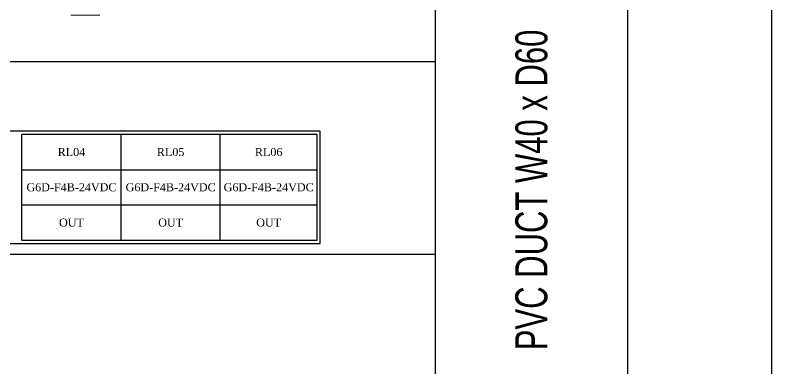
# Model space of a CAD drawing. Header units: millimetres. Extents: x 0 to 900, y 0 to 297.
# Drawn here: x 705.26 to 734.79, y 122.64 to 136.43 of the extents above; entities that cross this region are included whole.
import ezdxf

# ---------------------------------------------------------------- set-up
doc = ezdxf.new("R2010")
doc.units = ezdxf.units.MM
doc.styles.get("Standard").update_dxf_attribs({"font": 'times.ttf', "height": 2.5})
doc.styles.add('TEXTSTYLE_5', font='txt', dxfattribs={"width": 0.723327})

# ---------------------------------------------------------------- blocks, each defined once
blk = doc.blocks.new('DVS-005R00')
at = {"color": 7, "linetype": 'Continuous', "lineweight": 0}
blk.add_line((18.5, -13), (9.5, -13), dxfattribs=at)

msp = doc.modelspace()

# ---------------------------------------------------------------- linework, layer by layer
for p, q in [((734.78672492, 65.86792821), (734.78672492, 190.86792821)), ((729.16172492, 69.61792821), (729.16172492, 187.11792821)), ((721.66172492, 69.61792821), (721.66172492, 182.11792821)), ((657.91172492, 134.61792821), (721.66172492, 134.61792821)), ((705.52528357, 127.65590763), (705.52528357, 131.78090763)), ((709.39542035, 127.65590763), (709.39542035, 131.78090763)), ((713.26555713, 127.65590763), (713.26555713, 131.78090763)), ((705.52528357, 130.40590763), (717.04351092, 130.40590763)), ((705.52528357, 129.03090763), (717.04351092, 129.03090763)), ((657.91172492, 127.11792821), (721.66172492, 127.11792821))]:
    msp.add_line(p, q)
msp.add_lwpolyline([(690.342769, 127.53090763), (717.16851092, 127.53090763), (717.16851092, 131.90590763), (690.342769, 131.90590763)], close=True)
msp.add_lwpolyline([(705.52528357, 127.65590763), (717.04351092, 127.65590763), (717.04351092, 131.78090763), (705.52528357, 131.78090763)])

# ---------------------------------------------------------------- block references
at = {"xscale": 0.125, "yscale": 0.125, "zscale": 0.125}
msp.add_blockref('DVS-005R00', (706.2510115, 138.05542821), dxfattribs=at)

# ---------------------------------------------------------------- texts
at = {"insert": (725.41172492, 129.61792821), "char_height": 1.25, "attachment_point": 5, "rotation": 90, "style": 'TEXTSTYLE_5'}
msp.add_mtext_dynamic_manual_height_columns('PVC DUCT W40 x D60', width=40.9701059163, gutter_width=12.5, heights=[36.06568425], dxfattribs=at)
at = {"char_height": 0.3125, "attachment_point": 5}
for s, insert in [('RL04', (707.46035196, 131.09340763)), ('RL05', (711.33048874, 131.09340763)), ('RL06', (715.15453403, 131.09340763)), ('G6D-F4B-24VDC', (707.46035196, 129.71840763)), ('G6D-F4B-24VDC', (711.33048874, 129.71840763)), ('G6D-F4B-24VDC', (715.15453403, 129.71840763)), ('OUT', (707.46035196, 128.34340763)), ('OUT', (711.33048874, 128.34340763)), ('OUT', (715.15453403, 128.34340763))]:
    msp.add_mtext_dynamic_manual_height_columns(s, width=1.7847494351, gutter_width=6.25, heights=[0], dxfattribs=dict(at, insert=insert))

doc.saveas('drawing.dxf')
